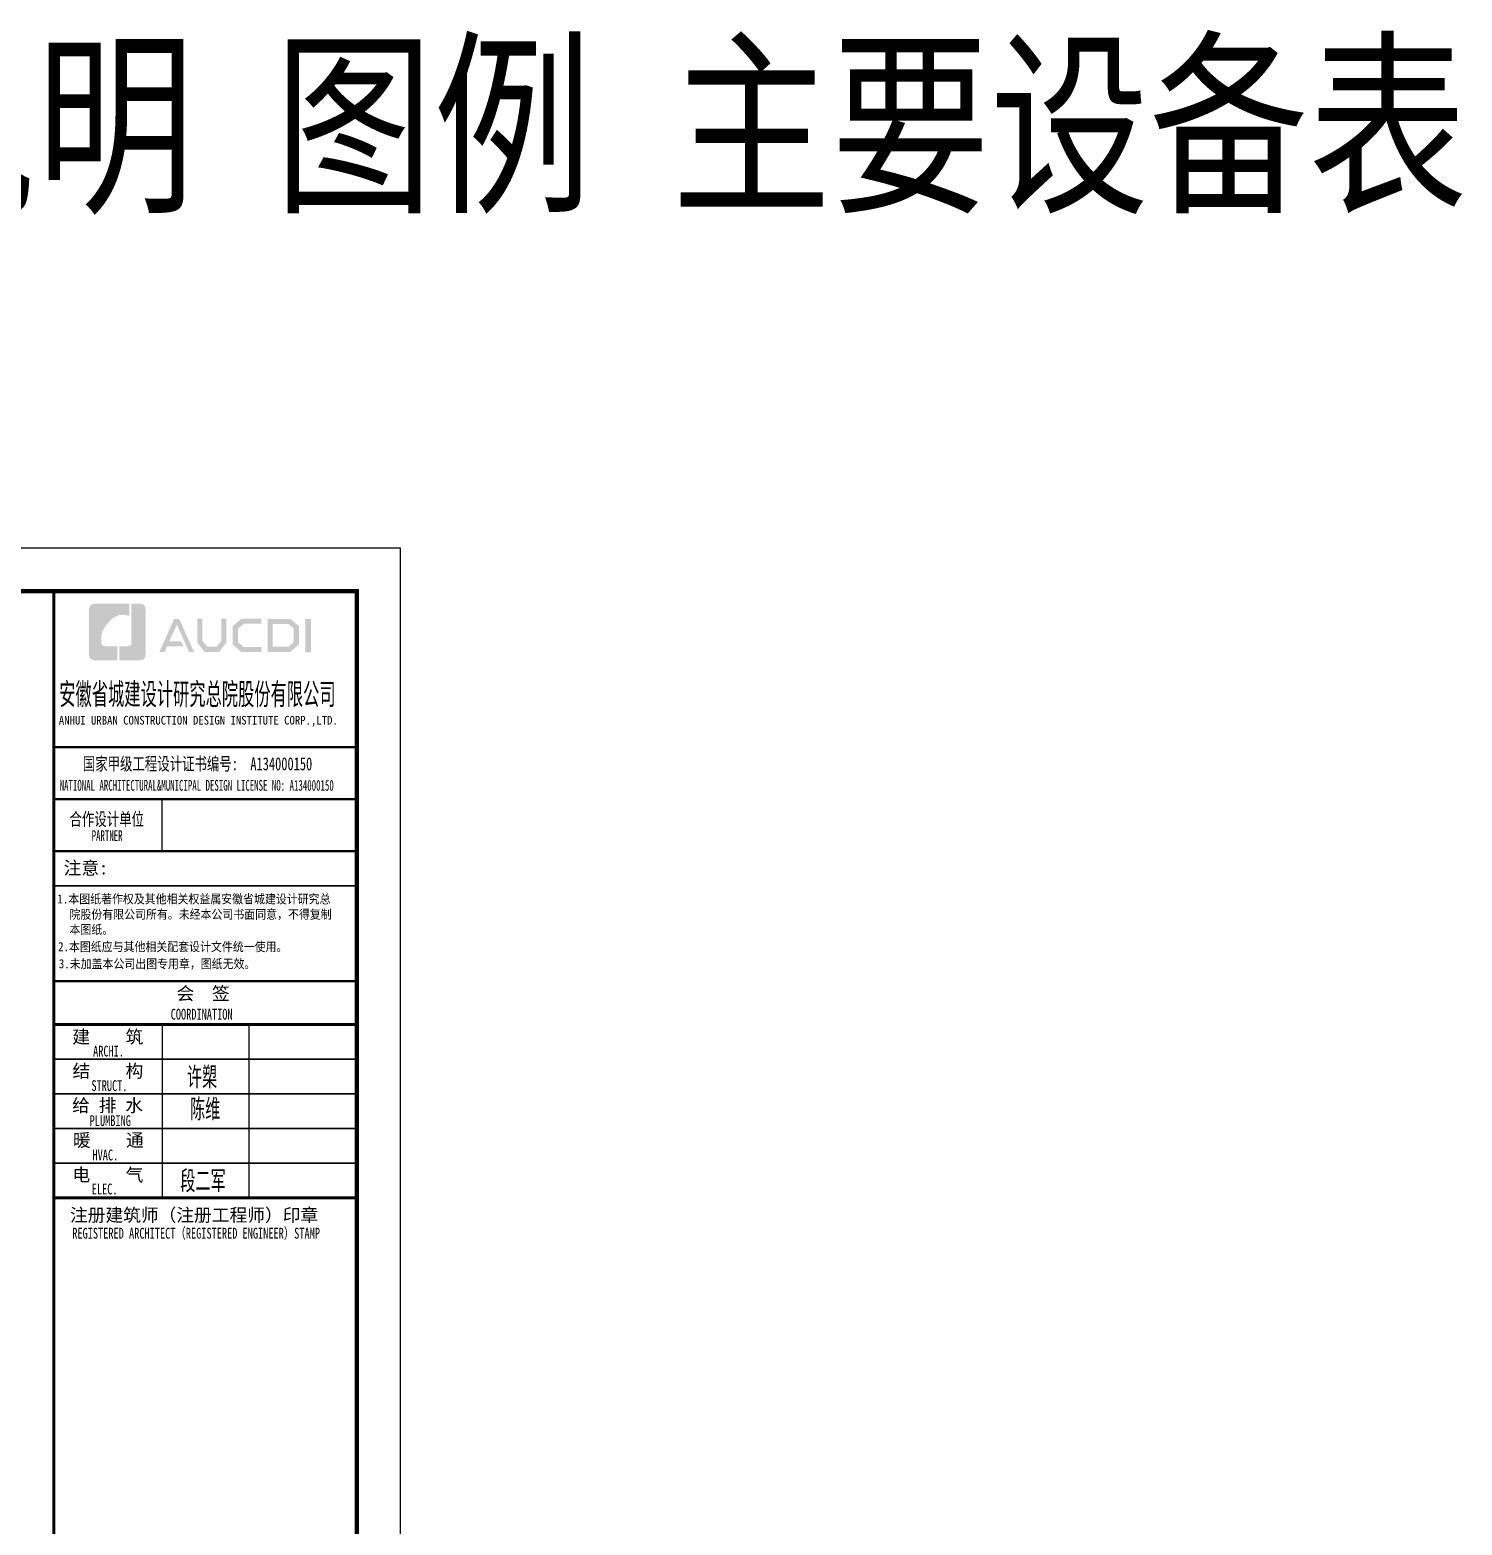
# Model space of a CAD drawing. Extents: x 1247970 to 1725648, y 860327 to 1277876.
# Drawn here: x 1354526 to 1387576, y 1226376 to 1260879 of the extents above; entities that cross this region are included whole.
import ezdxf

# ---------------------------------------------------------------- set-up
doc = ezdxf.new("R2010")
doc.units = 0
doc.header["$LTSCALE"] = 1000
doc.header["$MEASUREMENT"] = 0
doc.layers.get('0').update_dxf_attribs({"color": 254})
for name, color, linetype in [('图框', 140, 'Continuous'), ('图签文字', 251, 'Continuous'), ('导图字', 251, 'Continuous')]:
    doc.layers.add(name, color=color, linetype=linetype)
doc.styles.add('HT', font='simhei.ttf')
doc.styles.add('建筑图签-1', font='simhei.ttf', dxfattribs={"width": 0.7})
doc.styles.add('建筑图签-2', font='TXT.shx', dxfattribs={"width": 0.5, "bigfont": 'HZTXT.shx'})
doc.styles.add('黑体', font='simhei.ttf')

# ---------------------------------------------------------------- blocks, each defined once
blk = doc.blocks.new('院标1')
h = blk.add_hatch(color=150)
h.dxf.hatch_style = 1
h.set_gradient(color1=(33, 113, 253), color2=(33, 113, 253), tint=1, name='INVCURVED')
edge = h.paths.add_edge_path()
edge.add_spline(control_points=[(116373, 648379), (116379, 648379), (116382, 648379), (116391, 648379), (116391, 648379), (116391, 648379), (116616, 648379), (116616, 648379), (116616, 648379), (116616, 648379), (116616, 648054), (116616, 648054), (116616, 648054), (116616, 648054), (116108, 648054), (116108, 648054), (116108, 648054), (116028, 648054), (115963, 648111), (115963, 648199), (115963, 648199), (115963, 648199), (115963, 649215), (115963, 649215), (115963, 649215), (115963, 649295), (116018, 649360), (116108, 649360), (116108, 649360), (116108, 649360), (116897, 649360), (116897, 649360), (116897, 649360), (116897, 649360), (116897, 649080), (116897, 649080), (116897, 649080), (116897, 649080), (116566, 649140), (116356, 648859), (116356, 648859), (116245, 648719), (116240, 648545), (116247, 648466), (116247, 648466), (116254, 648386), (116247, 648466), (116247, 648466), (116247, 648466), (116247, 648466), (116258, 648374), (116373, 648379)], knot_values=[0, 0, 0, 0, 0.071429, 0.071429, 0.071429, 0.107143, 0.142857, 0.142857, 0.142857, 0.178571, 0.214286, 0.214286, 0.214286, 0.25, 0.285714, 0.285714, 0.285714, 0.321429, 0.357143, 0.357143, 0.357143, 0.392857, 0.428571, 0.428571, 0.428571, 0.464286, 0.5, 0.5, 0.5, 0.535714, 0.571429, 0.571429, 0.571429, 0.607143, 0.642857, 0.642857, 0.642857, 0.678571, 0.714286, 0.714286, 0.714286, 0.75, 0.785714, 0.785714, 0.785714, 0.821429, 0.857143, 0.857143, 0.857143, 0.928571, 1, 1, 1, 1], degree=3, periodic=0)
h = blk.add_hatch(color=150)
h.dxf.hatch_style = 1
h.set_gradient(color1=(33, 113, 253), color2=(33, 113, 253), tint=1, name='INVCURVED')
edge = h.paths.add_edge_path()
edge.add_spline(control_points=[(117268, 649215), (117268, 649215), (117268, 648199), (117268, 648199), (117268, 648199), (117268, 648114), (117212, 648054), (117123, 648054), (117123, 648054), (117123, 648054), (116663, 648054), (116663, 648054), (116663, 648054), (116663, 648054), (116663, 648379), (116663, 648379), (116663, 648379), (116663, 648379), (116865, 648379), (116865, 648379), (116865, 648379), (116907, 648379), (116941, 648413), (116941, 648455), (116941, 648455), (116941, 648455), (116941, 649360), (116941, 649360), (116941, 649360), (116941, 649360), (117123, 649360), (117123, 649360), (117123, 649360), (117204, 649360), (117268, 649306), (117268, 649215)], knot_values=[0, 0, 0, 0, 0.1, 0.1, 0.1, 0.15, 0.2, 0.2, 0.2, 0.25, 0.3, 0.3, 0.3, 0.35, 0.4, 0.4, 0.4, 0.45, 0.5, 0.5, 0.5, 0.55, 0.6, 0.6, 0.6, 0.65, 0.7, 0.7, 0.7, 0.75, 0.8, 0.8, 0.8, 0.9, 1, 1, 1, 1], degree=3, periodic=0)
blk = doc.blocks.new('tq123')
at = {"layer": '图框'}
h = blk.add_hatch(color=256, dxfattribs=at)
h.paths.add_polyline_path([(-1187, 56758), (-1061, 56758), (-1061, 55988), (-1187, 55988)])
h.paths.add_polyline_path([(-1939, 56642), (-1939, 56116), (-1579, 56116), (-1455, 56223), (-1455, 56541), (-1575, 56642)], flags=16)
h.paths.add_polyline_path([(-2057, 56760), (-2057, 55998), (-1535, 55998), (-1337, 56168), (-1337, 56596), (-1532, 56760)])
h.paths.add_polyline_path([(-2200, 56764), (-2200, 56648), (-2607, 56648), (-2740, 56537), (-2740, 56218), (-2607, 56115), (-2198, 56115), (-2198, 55993), (-2662, 55993), (-2864, 56168), (-2864, 56596), (-2666, 56764)])
h.paths.add_polyline_path([(-3683, 56762), (-3563, 56762), (-3563, 56251), (-3449, 56120), (-3238, 56120), (-3124, 56251), (-3124, 56762), (-3010, 56762), (-3010, 56214), (-3174, 55997), (-3512, 55997), (-3683, 56216)])
h.paths.add_polyline_path([(-4215, 56760), (-4098, 56760), (-3756, 55996), (-3872, 55996), (-4153, 56630), (-4328, 56242), (-4057, 56242), (-3996, 56127), (-4377, 56127), (-4436, 55994), (-4559, 55994)])
for p, q in [((-6995, 53800), (5, 53800)), ((-6995, 53800), (5, 53800)), ((-6995, 52600), (5, 52600))]:
    blk.add_line(p, q, dxfattribs=at)
for points, const_width in [([(-6995, 0), (-6995, 57400)], 70), ([(-6995, 53800), (5, 53800)], 60), ([(-6995, 52600), (5, 52600)], 60), ([(-6995, 52600), (5, 52600)], 60), ([(-4495, 52600), (-4495, 51400)], 35), ([(-6995, 51400), (5, 51400)], 60), ([(-6995, 51400), (5, 51400)], 60), ([(-6995, 50599), (5, 50599)], 35), ([(-6987, 48400), (13, 48400)], 60), ([(-6987, 47400), (13, 47400)], 70), ([(-6987, 47400), (13, 47400)], 70), ([(-4487, 47400), (-4487, 43400)], 35), ([(-2487, 47400), (-2487, 43400)], 35), ([(-6987, 46600), (13, 46600)], 35), ([(-6987, 45800), (13, 45800)], 35), ([(-6987, 45000), (13, 45000)], 35), ([(-6987, 44200), (13, 44200)], 35), ([(-6987, 43400), (13, 43400)], 70)]:
    blk.add_lwpolyline(points, dxfattribs=dict(at, const_width=const_width))
blk.add_blockref('院标1', (-122144, -592249))
for s, height, style, width, p in [('ANHUI URBAN CONSTRUCTION DESIGN INSTITUTE CORP.,LTD.', 200, '建筑图签-1', 0.91, (-6877, 54322)), ('NATIONAL ARCHITECTURAL&MUNICIPAL DESIGN LICENSE NO: A134000150', 250, '建筑图签-1', 0.6, (-6858, 52795)), ('PARTNER', 250, '建筑图签-1', 0.6, (-6120, 51634)), ('1.本图纸著作权及其他相关权益属安徽省城建设计研究总', 210, 'HT', 0.88, (-6909, 50193)), ('院股份有限公司所有。未经本公司书面同意，不得复制', 210, 'HT', 0.88, (-6630, 49839)), ('本图纸。', 210, 'HT', 0.88, (-6630, 49489)), (' 2.本图纸应与其他相关配套设计文件统一使用。 ', 210, 'HT', 0.88, (-7020, 49092)), ('3.未加盖本公司出图专用章，图纸无效。', 210, 'HT', 0.88, (-6877, 48698)), ('COORDINATION', 250, '建筑图签-1', 0.7, (-4295, 47513)), ('ARCHI.', 250, '建筑图签-1', 0.7, (-6086, 46662)), ('STRUCT.', 250, '建筑图签-1', 0.7, (-6125, 45865)), ('PLUMBING', 250, '建筑图签-1', 0.7, (-6166, 45058)), ('HVAC.', 250, '建筑图签-1', 0.7, (-6101, 44265)), ('ELEC.', 250, '建筑图签-1', 0.7, (-6117, 43480)), ('REGISTERED ARCHITECT（REGISTERED ENGINEER）STAMP', 250, '建筑图签-1', 0.7, (-6566, 42459))]:
    blk.add_text(s, height=height, dxfattribs=dict(at, style=style, width=width)).set_placement(p)
at = {"layer": '图签文字', "color": 7, "style": '建筑图签-1'}
for s, height, width, p in [('安徽省城建设计研究总院股份有限公司', 500, 0.55, (-6867, 54777)), ('国家甲级工程设计证书编号:  A134000150', 300, 0.7, (-6323, 53267)), ('合作设计单位', 300, 0.7, (-6630, 51990))]:
    blk.add_text(s, height=height, dxfattribs=dict(at, width=width)).set_placement(p)
for s, p in [('注意:', (-6764, 50863)), ('会  签', (-4160, 47968)), ('建    筑', (-6565, 46967)), ('结    构', (-6561, 46179)), ('给 排 水', (-6570, 45385)), ('暖    通', (-6552, 44582)), ('电    气', (-6562, 43782)), ('注册建筑师（注册工程师）印章', (-6620, 42854))]:
    blk.add_text(s, height=300, dxfattribs=at).set_placement(p)
at = {"layer": '图签文字', "color": 1, "style": '建筑图签-2', "width": 0.7}
for s, p in [('许槊', (-3921, 45928)), ('陈维', (-3849, 45187)), ('段二军', (-4074, 43532))]:
    blk.add_text(s, height=500, dxfattribs=at).set_placement(p)

msp = doc.modelspace()

# ---------------------------------------------------------------- linework, layer by layer
at = {"layer": '图框'}
msp.add_lwpolyline([(1278969.8, 1248927), (1363069.8, 1248927), (1363069.8, 1189527), (1278969.8, 1189527)], close=True, dxfattribs=at)
msp.add_lwpolyline([(1278969.8, 1248927), (1363069.8, 1248927), (1363069.8, 1189527), (1278969.8, 1189527)], close=True, dxfattribs=at)
at = {"layer": '图框', "const_width": 100}
msp.add_lwpolyline([(1362069.8, 1190527), (1362069.8, 1247927), (1281469.8, 1247927), (1281469.8, 1190527)], close=True, dxfattribs=at)

# ---------------------------------------------------------------- block references
msp.add_blockref('tq123', (1362069.8, 1190527))

# ---------------------------------------------------------------- texts
at = {"layer": '导图字', "color": 1, "style": '黑体', "width": 0.8}
msp.add_text('S-1#楼_暖施__A1_通风、防排烟工程设计总说明 图例 主要设备表', height=3364.726, dxfattribs=at).set_placement((1281277.3, 1257010.3))

doc.saveas('drawing.dxf')
